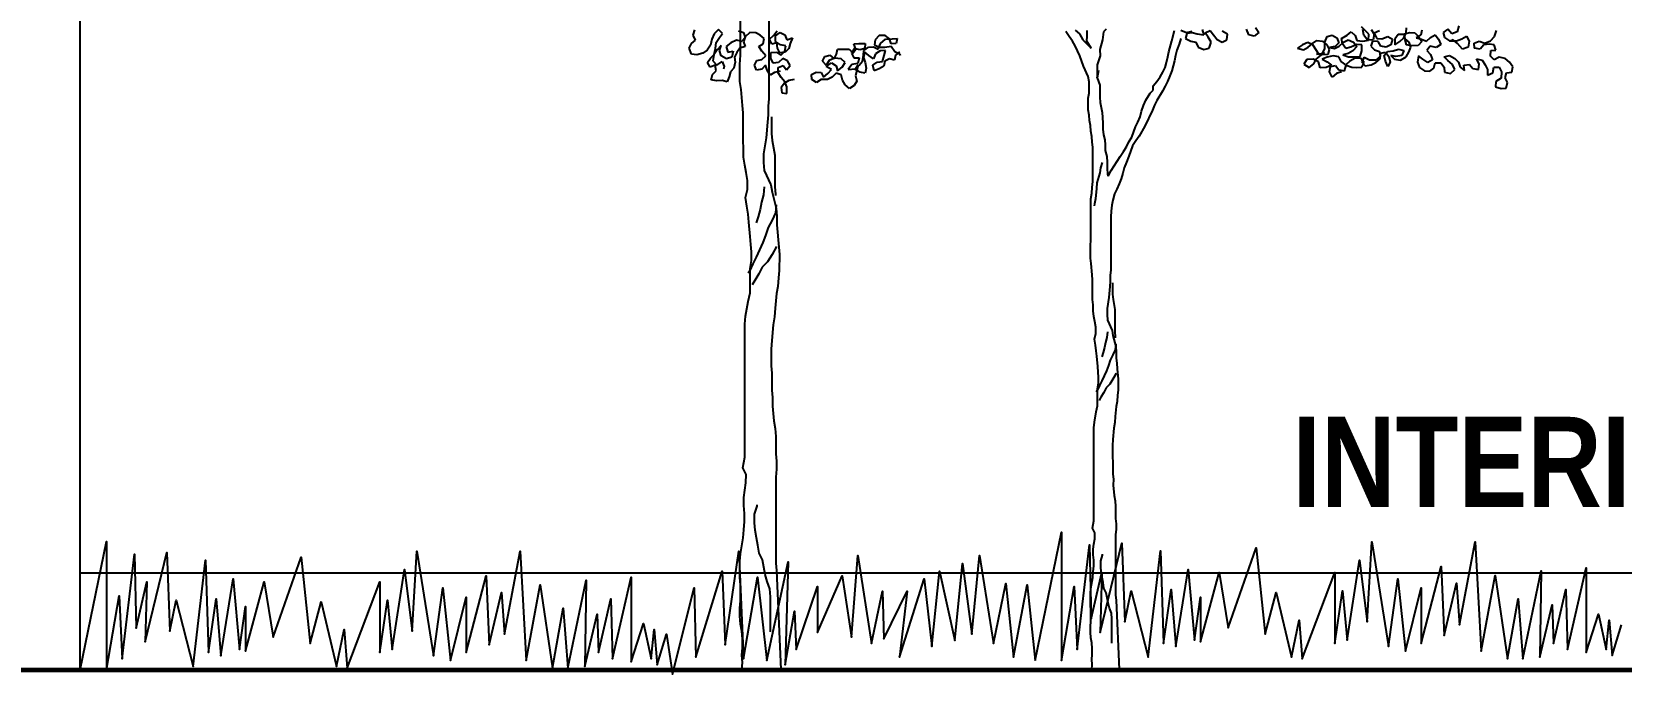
# Model space of a CAD drawing. Header units: millimetres. Extents: x -249630 to 95394, y -188036 to 109963.
# Drawn here: x -74576 to -71488, y 95542 to 96791 of the extents above; entities that cross this region are included whole.
import ezdxf

# ---------------------------------------------------------------- set-up
doc = ezdxf.new("R2010")
doc.units = ezdxf.units.MM
for name, color, linetype in [('05', 5, 'Continuous'), ('AHojas', 86, 'Continuous'), ('ATronco', 36, 'Continuous'), ('Layer5', 84, 'Continuous'), ('SUBTITULOS', 90, 'Continuous'), ('VEREDA', 1, 'Continuous')]:
    doc.layers.add(name, color=color, linetype=linetype)
doc.layers.add('MUROS', color=6, linetype='Continuous', lineweight=60)
doc.styles.add('SUBTITULOS(E)', font='swisscbi.ttf', dxfattribs={"oblique": 15, "height": 0.2})

# ---------------------------------------------------------------- blocks, each defined once
blk = doc.blocks.new('Arbol_01')
at = {"layer": 'AHojas'}
for p, q in [((-0.8854, 1.4094), (-0.8816, 1.4216)), ((-0.8797, 1.3988), (-0.8854, 1.4094)), ((-0.8389, 1.4127), (-0.8435, 1.401)), ((-0.8293, 1.4225), (-0.8389, 1.4127)), ((-0.8204, 1.4135), (-0.8293, 1.4225)), ((-0.8271, 1.4043), (-0.8204, 1.4135)), ((-0.7843, 1.4194), (-0.7736, 1.4153)), ((-0.7736, 1.4153), (-0.7694, 1.4044)), ((-0.7593, 1.4151), (-0.7697, 1.4058)), ((-0.7464, 1.4145), (-0.7593, 1.4151)), ((-0.7361, 1.4096), (-0.7464, 1.4145)), ((-0.7275, 1.402), (-0.7361, 1.4096)), ((-0.716, 1.401), (-0.7061, 1.4095)), ((-0.7061, 1.4095), (-0.6989, 1.4195)), ((-0.7026, 1.3954), (-0.7021, 1.4082)), ((-0.7021, 1.4082), (-0.6918, 1.4153)), ((-0.6918, 1.4153), (-0.6816, 1.4103)), ((-0.6816, 1.4103), (-0.6774, 1.3994)), ((-0.4722, 1.4085), (-0.4814, 1.3993)), ((-0.4588, 1.4085), (-0.4722, 1.4085)), ((-0.4495, 1.4013), (-0.4588, 1.4085)), ((0.198, 1.4208), (0.2103, 1.4156)), ((0.2113, 1.4136), (0.2082, 1.4022)), ((0.2103, 1.4156), (0.2227, 1.4187)), ((0.2227, 1.4146), (0.2113, 1.4136)), ((0.234, 1.4115), (0.2227, 1.4146)), ((0.2484, 1.4094), (0.234, 1.4115)), ((0.2453, 1.4218), (0.2484, 1.4094)), ((0.2515, 1.4146), (0.2628, 1.4197)), ((0.2587, 1.4053), (0.2515, 1.4146)), ((0.2628, 1.4197), (0.27, 1.4104)), ((0.27, 1.4104), (0.2783, 1.4001)), ((0.3009, 1.4114), (0.2896, 1.4186)), ((0.2999, 1.3991), (0.3009, 1.4114)), ((0.3483, 1.4103), (0.3432, 1.4227)), ((0.3606, 1.4072), (0.3483, 1.4103)), ((0.371, 1.4155), (0.3606, 1.4072)), ((0.3638, 1.4268), (0.371, 1.4155)), ((0.5227, 1.4067), (0.534, 1.4098)), ((0.534, 1.4098), (0.5443, 1.4036)), ((0.5546, 1.4025), (0.5669, 1.4097)), ((0.5669, 1.4097), (0.5762, 1.4169)), ((0.5762, 1.4169), (0.5844, 1.4087)), ((0.5844, 1.4087), (0.5886, 1.3974)), ((0.6153, 1.4118), (0.5989, 1.4282)), ((0.604, 1.4097), (0.602, 1.4221)), ((0.6122, 1.3984), (0.604, 1.4097)), ((0.6143, 1.3984), (0.6153, 1.4118)), ((0.6205, 1.422), (0.6267, 1.4117)), ((0.6267, 1.4117), (0.6246, 1.3994)), ((0.639, 1.4189), (0.6267, 1.4138)), ((0.6267, 1.4138), (0.6328, 1.4025)), ((0.6802, 1.4107), (0.673, 1.4004)), ((0.6936, 1.4107), (0.6802, 1.4107)), ((0.6926, 1.4034), (0.6977, 1.4148)), ((0.6956, 1.3993), (0.6936, 1.4107)), ((0.6946, 1.4127), (0.706, 1.4158)), ((0.6956, 1.4014), (0.6946, 1.4127)), ((0.6977, 1.4148), (0.6988, 1.4261)), ((0.706, 1.4158), (0.7173, 1.4148)), ((0.7173, 1.4148), (0.7255, 1.4065)), ((0.7307, 1.4096), (0.7204, 1.4034)), ((0.7327, 1.4209), (0.7307, 1.4096)), ((0.7523, 1.4044), (0.7626, 1.4106)), ((0.7626, 1.4106), (0.7698, 1.4003)), ((0.7904, 1.4229), (0.7801, 1.4157)), ((0.7801, 1.4157), (0.7832, 1.4044)), ((0.7997, 1.4126), (0.7904, 1.4229)), ((0.811, 1.4167), (0.7997, 1.4126)), ((0.8151, 1.4301), (0.811, 1.4167)), ((0.8944, 1.4064), (0.8985, 1.4197)), ((-0.8941, 1.381), (-0.8891, 1.3913)), ((-0.8891, 1.3913), (-0.8797, 1.3988)), ((-0.8469, 1.3874), (-0.8538, 1.376)), ((-0.8435, 1.401), (-0.8469, 1.3874)), ((-0.836, 1.3796), (-0.834, 1.3929)), ((-0.834, 1.3929), (-0.8271, 1.4043)), ((-0.8234, 1.3865), (-0.8316, 1.377)), ((-0.8266, 1.3752), (-0.8234, 1.3865)), ((-0.8017, 1.3926), (-0.8116, 1.3842)), ((-0.8116, 1.3842), (-0.8085, 1.3715)), ((-0.7888, 1.3981), (-0.8017, 1.3926)), ((-0.7761, 1.3952), (-0.7888, 1.3981)), ((-0.7696, 1.3841), (-0.7814, 1.3804)), ((-0.7694, 1.4044), (-0.7761, 1.3952)), ((-0.7697, 1.4058), (-0.7738, 1.395)), ((-0.7738, 1.395), (-0.7696, 1.3841)), ((-0.7396, 1.384), (-0.7298, 1.3901)), ((-0.7325, 1.3737), (-0.7396, 1.384)), ((-0.7298, 1.3901), (-0.7275, 1.402)), ((-0.7109, 1.3896), (-0.716, 1.401)), ((-0.6996, 1.3923), (-0.7109, 1.3896)), ((-0.6912, 1.3884), (-0.7026, 1.3954)), ((-0.6983, 1.3807), (-0.6996, 1.3923)), ((-0.6793, 1.3861), (-0.6912, 1.3884)), ((-0.6817, 1.3743), (-0.6793, 1.3861)), ((-0.6774, 1.3994), (-0.665, 1.4039)), ((-0.6701, 1.3914), (-0.6725, 1.3796)), ((-0.665, 1.4039), (-0.6701, 1.3914)), ((-0.5288, 1.3901), (-0.5175, 1.3911)), ((-0.5237, 1.3787), (-0.5288, 1.3901)), ((-0.5175, 1.3911), (-0.5031, 1.3911)), ((-0.5031, 1.3911), (-0.5041, 1.3797)), ((-0.4959, 1.3828), (-0.4845, 1.3838)), ((-0.4845, 1.3838), (-0.4743, 1.3787)), ((-0.4814, 1.3993), (-0.4825, 1.3879)), ((-0.4825, 1.3879), (-0.4722, 1.3828)), ((-0.4743, 1.3787), (-0.4691, 1.391)), ((-0.4691, 1.391), (-0.4578, 1.4003)), ((-0.4598, 1.3828), (-0.4454, 1.3848)), ((-0.4578, 1.4003), (-0.4433, 1.4013)), ((-0.4454, 1.39), (-0.4495, 1.4013)), ((-0.4341, 1.391), (-0.4454, 1.39)), ((-0.4454, 1.3848), (-0.4372, 1.3735)), ((-0.4433, 1.4013), (-0.432, 1.4023)), ((-0.432, 1.4023), (-0.4341, 1.391)), ((0.2082, 1.4022), (0.2196, 1.396)), ((0.2196, 1.396), (0.2309, 1.394)), ((0.2309, 1.394), (0.236, 1.3826)), ((0.2649, 1.3939), (0.2587, 1.4053)), ((0.2607, 1.3806), (0.2649, 1.3939)), ((0.2783, 1.4001), (0.2896, 1.3939)), ((0.2896, 1.3939), (0.2999, 1.3991)), ((0.4681, 1.3882), (0.4567, 1.381)), ((0.4794, 1.3933), (0.4681, 1.3882)), ((0.4907, 1.3882), (0.4794, 1.3933)), ((0.4804, 1.383), (0.4897, 1.3913)), ((0.4897, 1.3913), (0.5, 1.3974)), ((0.499, 1.3758), (0.4907, 1.3882)), ((0.5, 1.3974), (0.5124, 1.3964)), ((0.5124, 1.3964), (0.5216, 1.3882)), ((0.5175, 1.3943), (0.5227, 1.4067)), ((0.5175, 1.3799), (0.5175, 1.3943)), ((0.5216, 1.3882), (0.5268, 1.3779)), ((0.5401, 1.384), (0.5278, 1.382)), ((0.5391, 1.3799), (0.5494, 1.385)), ((0.5484, 1.3923), (0.5401, 1.384)), ((0.5443, 1.4036), (0.5484, 1.3923)), ((0.5494, 1.385), (0.5587, 1.3943)), ((0.5566, 1.3902), (0.5546, 1.4025)), ((0.5638, 1.3799), (0.5566, 1.3902)), ((0.5587, 1.3943), (0.569, 1.3994)), ((0.569, 1.3994), (0.5813, 1.3943)), ((0.5885, 1.3891), (0.5752, 1.383)), ((0.5885, 1.384), (0.5793, 1.3747)), ((0.5813, 1.3943), (0.5885, 1.384)), ((0.5999, 1.3881), (0.5885, 1.3891)), ((0.5886, 1.3974), (0.6019, 1.3963)), ((0.5999, 1.3747), (0.5999, 1.3881)), ((0.6019, 1.3963), (0.6143, 1.3984)), ((0.6246, 1.3994), (0.6122, 1.3984)), ((0.6236, 1.3963), (0.6194, 1.385)), ((0.6194, 1.385), (0.6277, 1.3767)), ((0.6359, 1.3953), (0.6236, 1.3963)), ((0.6328, 1.4025), (0.6442, 1.4014)), ((0.6421, 1.385), (0.6359, 1.3953)), ((0.6534, 1.3829), (0.6421, 1.385)), ((0.6442, 1.4014), (0.6576, 1.4066)), ((0.6637, 1.388), (0.6534, 1.3829)), ((0.6576, 1.4066), (0.6678, 1.4004)), ((0.6678, 1.4004), (0.6637, 1.388)), ((0.673, 1.4004), (0.673, 1.388)), ((0.673, 1.388), (0.6843, 1.3952)), ((0.6843, 1.3952), (0.6926, 1.4034)), ((0.7049, 1.3942), (0.6956, 1.4014)), ((0.6987, 1.388), (0.6956, 1.3993)), ((0.71, 1.3859), (0.6987, 1.388)), ((0.708, 1.3828), (0.7049, 1.3942)), ((0.7245, 1.3869), (0.71, 1.3859)), ((0.7204, 1.4034), (0.7317, 1.4003)), ((0.7327, 1.3952), (0.7245, 1.3869)), ((0.7255, 1.4065), (0.7327, 1.3952)), ((0.7317, 1.4003), (0.743, 1.3962)), ((0.743, 1.3962), (0.7523, 1.4044)), ((0.7512, 1.3849), (0.744, 1.3756)), ((0.7646, 1.3818), (0.7512, 1.3849)), ((0.7749, 1.389), (0.7646, 1.3818)), ((0.7698, 1.4003), (0.7749, 1.389)), ((0.7832, 1.4044), (0.7945, 1.3972)), ((0.7945, 1.3972), (0.8099, 1.3972)), ((0.8027, 1.3992), (0.7955, 1.3961)), ((0.812, 1.391), (0.8027, 1.3992)), ((0.8099, 1.3972), (0.8213, 1.4013)), ((0.8233, 1.3786), (0.812, 1.391)), ((0.8213, 1.4013), (0.8316, 1.4074)), ((0.8316, 1.4074), (0.8377, 1.3961)), ((0.8377, 1.3961), (0.8357, 1.3827)), ((0.8491, 1.392), (0.8604, 1.3961)), ((0.8501, 1.3807), (0.8491, 1.392)), ((0.8604, 1.3961), (0.8727, 1.392)), ((0.8707, 1.3878), (0.8624, 1.3786)), ((0.882, 1.3899), (0.8707, 1.3878)), ((0.8727, 1.392), (0.8851, 1.3971)), ((0.8933, 1.3878), (0.882, 1.3899)), ((0.8851, 1.3971), (0.8944, 1.4064)), ((0.8974, 1.3765), (0.8933, 1.3878)), ((-0.8892, 1.3673), (-0.8941, 1.381)), ((-0.8768, 1.3658), (-0.8892, 1.3673)), ((-0.8636, 1.3698), (-0.8768, 1.3658)), ((-0.8538, 1.376), (-0.8636, 1.3698)), ((-0.8465, 1.3583), (-0.8389, 1.3669)), ((-0.8394, 1.3661), (-0.8414, 1.3528)), ((-0.8316, 1.377), (-0.8394, 1.3661)), ((-0.8389, 1.3669), (-0.836, 1.3796)), ((-0.823, 1.3634), (-0.8266, 1.3752)), ((-0.811, 1.3573), (-0.823, 1.3634)), ((-0.7991, 1.361), (-0.811, 1.3573)), ((-0.8085, 1.3715), (-0.7963, 1.3737)), ((-0.7963, 1.3737), (-0.7991, 1.361)), ((-0.7882, 1.3712), (-0.7931, 1.361)), ((-0.7931, 1.361), (-0.7918, 1.3493)), ((-0.7814, 1.3804), (-0.7882, 1.3712)), ((-0.7326, 1.3557), (-0.7241, 1.3638)), ((-0.7241, 1.3638), (-0.7325, 1.3737)), ((-0.713, 1.3583), (-0.7124, 1.3712)), ((-0.7124, 1.3712), (-0.6999, 1.372)), ((-0.6999, 1.372), (-0.6907, 1.3653)), ((-0.6926, 1.3701), (-0.6983, 1.3807)), ((-0.681, 1.3715), (-0.6926, 1.3701)), ((-0.6907, 1.3653), (-0.6817, 1.3743)), ((-0.6725, 1.3796), (-0.681, 1.3715)), ((-0.5978, 1.352), (-0.5927, 1.3623)), ((-0.5927, 1.3623), (-0.5814, 1.3654)), ((-0.5814, 1.3654), (-0.5721, 1.3571)), ((-0.5721, 1.3571), (-0.5669, 1.3674)), ((-0.5669, 1.3674), (-0.5649, 1.3788)), ((-0.5649, 1.3788), (-0.5391, 1.3787)), ((-0.5391, 1.3787), (-0.5309, 1.3695)), ((-0.5268, 1.3798), (-0.534, 1.3695)), ((-0.534, 1.3695), (-0.5288, 1.3592)), ((-0.5309, 1.3695), (-0.5237, 1.3787)), ((-0.5288, 1.3592), (-0.5165, 1.3591)), ((-0.5154, 1.3767), (-0.5268, 1.3798)), ((-0.5165, 1.3591), (-0.5196, 1.3468)), ((-0.5041, 1.3797), (-0.5154, 1.3767)), ((-0.5093, 1.3519), (-0.5072, 1.3643)), ((-0.5072, 1.3643), (-0.5062, 1.3756)), ((-0.5041, 1.3715), (-0.5072, 1.3602)), ((-0.5072, 1.3602), (-0.5031, 1.3488)), ((-0.5062, 1.3756), (-0.4959, 1.3828)), ((-0.4949, 1.3643), (-0.5041, 1.3715)), ((-0.4846, 1.3571), (-0.4949, 1.3643)), ((-0.4804, 1.3684), (-0.4846, 1.3571)), ((-0.4701, 1.3746), (-0.4804, 1.3684)), ((-0.4722, 1.3828), (-0.4598, 1.3828)), ((-0.4578, 1.3756), (-0.4701, 1.3746)), ((-0.465, 1.3509), (-0.4609, 1.3642)), ((-0.4609, 1.3642), (-0.4578, 1.3756)), ((-0.4362, 1.3653), (-0.4382, 1.3539)), ((-0.4372, 1.3735), (-0.4269, 1.3683)), ((-0.4269, 1.3725), (-0.4362, 1.3653)), ((-0.4269, 1.3683), (-0.4259, 1.3642)), ((0.1856, 1.3642), (0.1835, 1.3528)), ((0.236, 1.3826), (0.2484, 1.3775)), ((0.2484, 1.3775), (0.2607, 1.3806)), ((0.4567, 1.381), (0.4701, 1.3769)), ((0.4701, 1.3769), (0.4804, 1.383)), ((0.4979, 1.3563), (0.5165, 1.3707)), ((0.4989, 1.3676), (0.5123, 1.3686)), ((0.5123, 1.3655), (0.4989, 1.3676)), ((0.5051, 1.3655), (0.499, 1.3758)), ((0.5165, 1.3707), (0.5051, 1.3655)), ((0.5226, 1.3604), (0.5113, 1.3562)), ((0.5123, 1.3686), (0.5175, 1.3799)), ((0.5237, 1.3665), (0.5123, 1.3655)), ((0.536, 1.3634), (0.5226, 1.3604)), ((0.5268, 1.3779), (0.5237, 1.3665)), ((0.5278, 1.382), (0.5391, 1.3799)), ((0.5484, 1.3614), (0.536, 1.3634)), ((0.5535, 1.3511), (0.5484, 1.3614)), ((0.569, 1.3686), (0.5576, 1.3655)), ((0.5576, 1.3655), (0.57, 1.3613)), ((0.5752, 1.383), (0.5638, 1.3799)), ((0.5793, 1.3747), (0.569, 1.3686)), ((0.57, 1.3613), (0.5823, 1.3613)), ((0.5823, 1.3613), (0.5957, 1.3624)), ((0.5957, 1.3624), (0.5999, 1.3747)), ((0.605, 1.3603), (0.5988, 1.35)), ((0.6163, 1.3541), (0.605, 1.3603)), ((0.6277, 1.3767), (0.639, 1.3736)), ((0.64, 1.3623), (0.6307, 1.3541)), ((0.639, 1.3736), (0.64, 1.3623)), ((0.64, 1.3572), (0.641, 1.3695)), ((0.641, 1.3695), (0.6524, 1.3716)), ((0.6493, 1.3644), (0.6565, 1.3736)), ((0.6524, 1.352), (0.6493, 1.3644)), ((0.6524, 1.3716), (0.6596, 1.3623)), ((0.6565, 1.3736), (0.6688, 1.3746)), ((0.6596, 1.3623), (0.6626, 1.3499)), ((0.6637, 1.3643), (0.6719, 1.3561)), ((0.675, 1.3623), (0.6637, 1.3643)), ((0.6688, 1.3746), (0.6812, 1.3787)), ((0.6884, 1.3643), (0.675, 1.3623)), ((0.6812, 1.3787), (0.6925, 1.3756)), ((0.6853, 1.354), (0.6977, 1.3612)), ((0.6925, 1.3756), (0.6884, 1.3643)), ((0.6977, 1.3612), (0.7039, 1.3715)), ((0.7039, 1.3715), (0.708, 1.3828)), ((0.7255, 1.3633), (0.7234, 1.3499)), ((0.7347, 1.356), (0.7255, 1.3633)), ((0.744, 1.3756), (0.7522, 1.3663)), ((0.7522, 1.3663), (0.7564, 1.355)), ((0.7821, 1.3611), (0.7945, 1.3642)), ((0.7903, 1.3529), (0.7821, 1.3611)), ((0.7945, 1.3642), (0.8058, 1.358)), ((0.8357, 1.3827), (0.8233, 1.3786)), ((0.8624, 1.3786), (0.8501, 1.3807)), ((0.8851, 1.3631), (0.8861, 1.3755)), ((0.8933, 1.3549), (0.8851, 1.3631)), ((0.8861, 1.3755), (0.8974, 1.3765)), ((0.9046, 1.361), (0.8933, 1.3549)), ((0.918, 1.3579), (0.9046, 1.361)), ((-0.8532, 1.3491), (-0.8465, 1.3583)), ((-0.8476, 1.3385), (-0.8532, 1.3491)), ((-0.8366, 1.3427), (-0.8476, 1.3385)), ((-0.8414, 1.3528), (-0.8329, 1.3429)), ((-0.8344, 1.3306), (-0.8366, 1.3427)), ((-0.8329, 1.3429), (-0.8207, 1.3512)), ((-0.8207, 1.3512), (-0.8165, 1.3402)), ((-0.8165, 1.3402), (-0.8179, 1.3339)), ((-0.7946, 1.3366), (-0.8022, 1.328)), ((-0.7918, 1.3493), (-0.7946, 1.3366)), ((-0.7489, 1.3427), (-0.7439, 1.3529)), ((-0.7447, 1.3317), (-0.7489, 1.3427)), ((-0.7439, 1.3529), (-0.7326, 1.3557)), ((-0.7248, 1.3426), (-0.7325, 1.334)), ((-0.7206, 1.3317), (-0.7248, 1.3426)), ((-0.7073, 1.3477), (-0.713, 1.3583)), ((-0.6957, 1.3491), (-0.7073, 1.3477)), ((-0.6966, 1.3376), (-0.6856, 1.3418)), ((-0.6966, 1.3256), (-0.6966, 1.3376)), ((-0.6858, 1.3575), (-0.6957, 1.3491)), ((-0.6755, 1.3526), (-0.6858, 1.3575)), ((-0.6856, 1.3418), (-0.6781, 1.3324)), ((-0.6781, 1.3324), (-0.6699, 1.3419)), ((-0.6699, 1.3419), (-0.6755, 1.3526)), ((-0.5896, 1.3427), (-0.5978, 1.352)), ((-0.5834, 1.353), (-0.5896, 1.3427)), ((-0.5896, 1.3397), (-0.5783, 1.3479)), ((-0.5783, 1.3335), (-0.5896, 1.3397)), ((-0.5711, 1.3582), (-0.5834, 1.353)), ((-0.5783, 1.3479), (-0.568, 1.3417)), ((-0.5567, 1.3571), (-0.5711, 1.3582)), ((-0.568, 1.3417), (-0.5649, 1.3304)), ((-0.5649, 1.3304), (-0.5546, 1.3386)), ((-0.5474, 1.3489), (-0.5567, 1.3571)), ((-0.5546, 1.3386), (-0.5474, 1.3489)), ((-0.533, 1.3447), (-0.5412, 1.3334)), ((-0.5412, 1.3334), (-0.5258, 1.3344)), ((-0.5196, 1.3468), (-0.533, 1.3447)), ((-0.5258, 1.3334), (-0.5186, 1.3437)), ((-0.5258, 1.3344), (-0.5165, 1.3427)), ((-0.5186, 1.3437), (-0.5248, 1.319)), ((-0.5165, 1.3427), (-0.5093, 1.3519)), ((-0.5031, 1.3488), (-0.5011, 1.3365)), ((-0.5011, 1.3365), (-0.5031, 1.3252)), ((-0.4866, 1.3426), (-0.4763, 1.3498)), ((-0.4836, 1.3303), (-0.4866, 1.3426)), ((-0.4722, 1.3344), (-0.4836, 1.3303)), ((-0.4763, 1.3498), (-0.465, 1.3509)), ((-0.4619, 1.3406), (-0.4722, 1.3344)), ((-0.4599, 1.3519), (-0.4619, 1.3406)), ((-0.4496, 1.357), (-0.4599, 1.3519)), ((-0.4382, 1.3539), (-0.4496, 1.357)), ((0.4773, 1.3553), (0.4711, 1.345)), ((0.4711, 1.345), (0.4824, 1.3377)), ((0.4917, 1.3563), (0.4773, 1.3553)), ((0.4824, 1.3377), (0.4927, 1.346)), ((0.503, 1.3501), (0.4917, 1.3563)), ((0.4927, 1.346), (0.4979, 1.3563)), ((0.5072, 1.3367), (0.503, 1.3501)), ((0.5205, 1.3377), (0.5072, 1.3367)), ((0.5113, 1.3562), (0.5226, 1.3501)), ((0.5319, 1.3428), (0.5205, 1.3377)), ((0.5226, 1.3501), (0.5319, 1.3428)), ((0.5277, 1.3284), (0.5298, 1.3398)), ((0.5298, 1.3398), (0.5411, 1.3418)), ((0.5411, 1.3418), (0.5483, 1.3325)), ((0.5638, 1.3438), (0.5535, 1.3511)), ((0.5607, 1.3305), (0.5648, 1.3428)), ((0.5731, 1.3521), (0.5638, 1.3438)), ((0.5648, 1.3428), (0.5772, 1.3387)), ((0.5844, 1.3582), (0.5731, 1.3521)), ((0.5772, 1.3387), (0.5885, 1.3376)), ((0.5968, 1.3582), (0.5844, 1.3582)), ((0.5885, 1.3376), (0.5998, 1.3387)), ((0.605, 1.349), (0.5968, 1.3582)), ((0.5988, 1.35), (0.607, 1.3417)), ((0.5998, 1.3387), (0.605, 1.349)), ((0.607, 1.3417), (0.6204, 1.3438)), ((0.6307, 1.3541), (0.6163, 1.3541)), ((0.6204, 1.3438), (0.6307, 1.3489)), ((0.6307, 1.3489), (0.64, 1.3572)), ((0.6575, 1.3396), (0.6524, 1.352)), ((0.6626, 1.3499), (0.6575, 1.3396)), ((0.6719, 1.3561), (0.6853, 1.354)), ((0.7234, 1.3499), (0.7275, 1.3375)), ((0.7275, 1.3375), (0.7388, 1.3303)), ((0.7461, 1.3488), (0.7347, 1.356)), ((0.7564, 1.355), (0.7461, 1.3488)), ((0.7502, 1.3293), (0.7594, 1.3365)), ((0.7594, 1.3365), (0.7625, 1.3478)), ((0.7625, 1.3478), (0.7749, 1.3478)), ((0.7749, 1.3478), (0.7821, 1.3385)), ((0.7821, 1.3385), (0.7831, 1.3272)), ((0.8006, 1.3447), (0.7903, 1.3529)), ((0.8058, 1.3333), (0.8006, 1.3447)), ((0.8058, 1.358), (0.814, 1.3498)), ((0.814, 1.3498), (0.8181, 1.3385)), ((0.8181, 1.3385), (0.8274, 1.3312)), ((0.8264, 1.3426), (0.8387, 1.3446)), ((0.8274, 1.3312), (0.8264, 1.3426)), ((0.8387, 1.3446), (0.8459, 1.3353)), ((0.8459, 1.3353), (0.8583, 1.3333)), ((0.8542, 1.357), (0.8665, 1.3539)), ((0.8603, 1.3456), (0.8542, 1.357)), ((0.8583, 1.3333), (0.8603, 1.3456)), ((0.8665, 1.3539), (0.8737, 1.3436)), ((0.8737, 1.3436), (0.8789, 1.3333)), ((0.8902, 1.326), (0.8923, 1.3384)), ((0.8923, 1.3384), (0.9046, 1.3384)), ((0.9046, 1.3384), (0.9098, 1.3281)), ((0.9273, 1.3497), (0.918, 1.3579)), ((0.9345, 1.3394), (0.9273, 1.3497)), ((0.9324, 1.327), (0.9345, 1.3394)), ((-0.8452, 1.3106), (-0.842, 1.3219)), ((-0.8334, 1.3083), (-0.8452, 1.3106)), ((-0.842, 1.3219), (-0.8344, 1.3306)), ((-0.8054, 1.3167), (-0.8095, 1.3059)), ((-0.8022, 1.328), (-0.8054, 1.3167)), ((-0.7325, 1.334), (-0.7447, 1.3317)), ((-0.7141, 1.3205), (-0.7206, 1.3317)), ((-0.7044, 1.3267), (-0.7141, 1.3205)), ((-0.6917, 1.3298), (-0.7044, 1.3267)), ((-0.6896, 1.3153), (-0.6966, 1.3256)), ((-0.682, 1.3059), (-0.6896, 1.3153)), ((-0.6608, 1.3112), (-0.673, 1.3089)), ((-0.6226, 1.3222), (-0.6123, 1.3273)), ((-0.6216, 1.3109), (-0.6226, 1.3222)), ((-0.6113, 1.3047), (-0.6216, 1.3109)), ((-0.6123, 1.3273), (-0.601, 1.3263)), ((-0.601, 1.3108), (-0.6113, 1.3047)), ((-0.601, 1.3263), (-0.5958, 1.316)), ((-0.5866, 1.3108), (-0.601, 1.3108)), ((-0.5958, 1.316), (-0.5865, 1.3242)), ((-0.5763, 1.316), (-0.5866, 1.3108)), ((-0.5865, 1.3242), (-0.5783, 1.3335)), ((-0.568, 1.3252), (-0.5763, 1.316)), ((-0.5567, 1.3211), (-0.568, 1.3252)), ((-0.5536, 1.3098), (-0.5567, 1.3211)), ((-0.5474, 1.2995), (-0.5536, 1.3098)), ((-0.5155, 1.3272), (-0.5258, 1.3334)), ((-0.5248, 1.319), (-0.5217, 1.3077)), ((-0.5031, 1.3252), (-0.5155, 1.3272)), ((0.5339, 1.3161), (0.5277, 1.3284)), ((0.5432, 1.3243), (0.5339, 1.3161)), ((0.5545, 1.3284), (0.5432, 1.3243)), ((0.5483, 1.3325), (0.5607, 1.3305)), ((0.7388, 1.3303), (0.7502, 1.3293)), ((0.7831, 1.3272), (0.7965, 1.3241)), ((0.7965, 1.3241), (0.8058, 1.3333)), ((0.8789, 1.3333), (0.8789, 1.3209)), ((0.8789, 1.3209), (0.8902, 1.326)), ((0.9087, 1.3137), (0.8974, 1.3065)), ((0.9098, 1.3281), (0.9087, 1.3137)), ((0.918, 1.3147), (0.9211, 1.326)), ((0.9231, 1.3044), (0.918, 1.3147)), ((0.9211, 1.326), (0.9324, 1.327)), ((-0.8208, 1.3091), (-0.8334, 1.3083)), ((-0.8095, 1.3059), (-0.8208, 1.3091)), ((-0.6827, 1.3028), (-0.6895, 1.2936)), ((-0.6895, 1.2936), (-0.6886, 1.2811)), ((-0.673, 1.3089), (-0.6827, 1.3028)), ((-0.6769, 1.2945), (-0.682, 1.3059)), ((-0.6772, 1.2802), (-0.6769, 1.2945)), ((-0.5382, 1.2912), (-0.5474, 1.2995)), ((-0.5279, 1.2974), (-0.5382, 1.2912)), ((-0.5217, 1.3077), (-0.5279, 1.2974)), ((0.8974, 1.3065), (0.8963, 1.2951)), ((0.8963, 1.2951), (0.9087, 1.291)), ((0.9087, 1.291), (0.92, 1.292)), ((0.92, 1.292), (0.9231, 1.3044)), ((-0.6886, 1.2811), (-0.6772, 1.2802))]:
    blk.add_line(p, q, dxfattribs=at)
at = {"layer": 'ATronco'}
for p, q in [((-0.0502, 1.4066), (-0.0574, 1.4179)), ((-0.0368, 1.421), (-0.0275, 1.4127)), ((-0.0275, 1.4127), (-0.0203, 1.3994)), ((-0.01, 1.4076), (-0.01, 1.4199)), ((0.026, 1.4168), (0.0239, 1.3993)), ((0.0322, 1.423), (0.026, 1.4168)), ((0.1774, 1.3971), (0.1836, 1.4198)), ((-0.043, 1.3963), (-0.0502, 1.4066)), ((-0.0368, 1.386), (-0.043, 1.3963)), ((-0.0266, 1.3633), (-0.0368, 1.386)), ((-0.0203, 1.3994), (-0.0018, 1.3808)), ((-0.0111, 1.3963), (-0.01, 1.4076)), ((-0.0018, 1.3808), (-0.0111, 1.3963)), ((0.0239, 1.3993), (0.0177, 1.3777)), ((0.1712, 1.3724), (0.1774, 1.3971)), ((0.1938, 1.3899), (0.1887, 1.3765)), ((0.198, 1.4022), (0.1938, 1.3899)), ((-0.0183, 1.3407), (-0.0266, 1.3633)), ((0.0188, 1.3633), (0.0115, 1.3437)), ((0.0177, 1.3777), (0.0188, 1.3633)), ((0.166, 1.3487), (0.1691, 1.3611)), ((0.1691, 1.3611), (0.1712, 1.3724)), ((0.1887, 1.3765), (0.1856, 1.3642)), ((-0.0081, 1.318), (-0.0183, 1.3407)), ((0.0115, 1.3437), (0.0115, 1.3149)), ((0.1577, 1.3271), (0.1629, 1.3374)), ((0.1629, 1.3374), (0.166, 1.3487)), ((0.1835, 1.3528), (0.1773, 1.3302)), ((-0.006, 1.3056), (-0.0081, 1.318)), ((0.0146, 1.3314), (0.0115, 1.3149)), ((0.0115, 1.3149), (0.0146, 1.3314)), ((0.0115, 1.3149), (0.0177, 1.2984)), ((0.1443, 1.3065), (0.1515, 1.3168)), ((0.1515, 1.3168), (0.1577, 1.3271)), ((0.1732, 1.3189), (0.168, 1.3065)), ((0.1773, 1.3302), (0.1732, 1.3189)), ((-0.006, 1.2809), (-0.006, 1.3056)), ((0.0177, 1.2984), (0.0176, 1.2716)), ((0.1299, 1.2808), (0.1361, 1.287)), ((0.1361, 1.2973), (0.1443, 1.3065)), ((0.1361, 1.287), (0.1361, 1.2973)), ((0.1567, 1.2849), (0.1443, 1.2643)), ((0.1628, 1.2962), (0.1567, 1.2849)), ((0.168, 1.3065), (0.1628, 1.2962)), ((-0.0081, 1.2696), (-0.006, 1.2809)), ((-0.0081, 1.2439), (-0.0081, 1.2696)), ((0.0176, 1.2716), (0.0187, 1.2603)), ((0.0187, 1.2603), (0.0228, 1.2377)), ((0.1144, 1.253), (0.1196, 1.2654)), ((0.1196, 1.2654), (0.1299, 1.2808)), ((0.1443, 1.2643), (0.1391, 1.254)), ((-0.0061, 1.2315), (-0.0081, 1.2439)), ((0.0228, 1.2377), (0.0238, 1.2263)), ((0.1072, 1.2283), (0.1103, 1.2407)), ((0.1103, 1.2407), (0.1144, 1.253)), ((0.135, 1.2427), (0.1175, 1.2077)), ((0.1391, 1.254), (0.135, 1.2427)), ((-0.0051, 1.2202), (-0.0061, 1.2315)), ((-0.003, 1.2088), (-0.0051, 1.2202)), ((0.0238, 1.2263), (0.0248, 1.214)), ((0.0248, 1.214), (0.0248, 1.2006)), ((0.0969, 1.2057), (0.102, 1.216)), ((0.102, 1.216), (0.1072, 1.2283)), ((-0.002, 1.1965), (-0.003, 1.2088)), ((0.0001, 1.1841), (-0.002, 1.1965)), ((0.0248, 1.2006), (0.0258, 1.1882)), ((0.0258, 1.1882), (0.0289, 1.1769)), ((0.0886, 1.183), (0.0969, 1.2057)), ((0.1175, 1.2077), (0.1051, 1.1851)), ((0.0011, 1.1718), (0.0001, 1.1841)), ((0.0021, 1.1604), (0.0011, 1.1718)), ((0.0289, 1.1769), (0.0299, 1.1656)), ((0.0299, 1.1656), (0.0299, 1.1532)), ((0.07, 1.1511), (0.0773, 1.1614)), ((0.0773, 1.1614), (0.0824, 1.1727)), ((0.0824, 1.1727), (0.0886, 1.183)), ((0.0906, 1.1635), (0.0824, 1.1408)), ((0.0979, 1.1748), (0.0906, 1.1635)), ((0.1051, 1.1851), (0.0979, 1.1748)), ((0.002, 1.0843), (0.0021, 1.1604)), ((0.0299, 1.1532), (0.033, 1.1398)), ((0.033, 1.1398), (0.034, 1.1275)), ((0.0566, 1.1295), (0.0628, 1.1398)), ((0.0628, 1.1398), (0.07, 1.1511)), ((0.0824, 1.1408), (0.0772, 1.1274)), ((0.0196, 1.1151), (0.0175, 1.1038)), ((0.0227, 1.1264), (0.0196, 1.1151)), ((0.034, 1.1275), (0.034, 1.1141)), ((0.034, 1.1141), (0.035, 1.1007)), ((0.0432, 1.1089), (0.0494, 1.1192)), ((0.0494, 1.1192), (0.0566, 1.1295)), ((0.0721, 1.1151), (0.069, 1.1027)), ((0.0772, 1.1274), (0.0721, 1.1151)), ((0.0175, 1.1038), (0.0113, 1.0812)), ((0.035, 1.1007), (0.036, 1.0966)), ((0.036, 1.0966), (0.0432, 1.1089)), ((0.0648, 1.0904), (0.0607, 1.079)), ((0.069, 1.1027), (0.0648, 1.0904)), ((-0.0001, 1.0585), (0.001, 1.0709)), ((0.001, 1.0709), (0.002, 1.0843)), ((0.0102, 1.0688), (0.0082, 1.0461)), ((0.0113, 1.0812), (0.0102, 1.0688)), ((0.0556, 1.0677), (0.0504, 1.0574)), ((0.0607, 1.079), (0.0556, 1.0677)), ((-0.0022, 0.9555), (-0.0021, 1.0462)), ((-0.0021, 1.0462), (-0.0001, 1.0585)), ((0.0082, 1.0461), (0.0061, 1.0348)), ((0.0463, 1.043), (0.0442, 1.0317)), ((0.0504, 1.0574), (0.0463, 1.043)), ((0.0061, 1.0348), (0.0051, 1.0307)), ((0.0431, 1.0183), (0.0421, 1.006)), ((0.0442, 1.0317), (0.0431, 1.0183)), ((0.0421, 1.006), (0.042, 0.8875)), ((-0.0033, 0.9411), (-0.0022, 0.9555)), ((-0.0033, 0.9144), (-0.0033, 0.9411)), ((-0.0012, 0.902), (-0.0033, 0.9144)), ((0.0008, 0.8773), (-0.0012, 0.902)), ((0.0018, 0.866), (0.0008, 0.8773)), ((0.0018, 0.8227), (0.0018, 0.866)), ((0.041, 0.8762), (0.0409, 0.8628)), ((0.042, 0.8875), (0.041, 0.8762)), ((0.0399, 0.8515), (0.0378, 0.8268)), ((0.0409, 0.8628), (0.0399, 0.8515)), ((0.0461, 0.8597), (0.0461, 0.834)), ((0.0028, 0.8104), (0.0018, 0.8227)), ((0.0378, 0.8268), (0.0337, 0.8021)), ((0.0461, 0.834), (0.0471, 0.8227)), ((0.0471, 0.8227), (0.0512, 0.8)), ((0.0028, 0.797), (0.0028, 0.8104)), ((0.0048, 0.7846), (0.0028, 0.797)), ((0.0337, 0.8021), (0.0337, 0.7887)), ((0.0512, 0.8), (0.0511, 0.7506)), ((0.0069, 0.7733), (0.0048, 0.7846)), ((0.0089, 0.7609), (0.0069, 0.7733)), ((0.0337, 0.7887), (0.0347, 0.7763)), ((0.0347, 0.7763), (0.045, 0.7537)), ((0.0058, 0.7342), (0.0089, 0.7465)), ((0.0089, 0.7465), (0.0089, 0.7609)), ((0.0347, 0.7506), (0.0336, 0.7382)), ((0.045, 0.7537), (0.047, 0.7424)), ((0.047, 0.7424), (0.0532, 0.7176)), ((0.0511, 0.7506), (0.0522, 0.7393)), ((0.0079, 0.7208), (0.0058, 0.7342)), ((0.0099, 0.7084), (0.0079, 0.7208)), ((0.0305, 0.7269), (0.0285, 0.7156)), ((0.0336, 0.7382), (0.0305, 0.7269)), ((0.0532, 0.7228), (0.0521, 0.7104)), ((0.0522, 0.7393), (0.0522, 0.7372)), ((0.0532, 0.7176), (0.0542, 0.7053)), ((0.0109, 0.6961), (0.0099, 0.7084)), ((0.013, 0.6734), (0.0109, 0.6961)), ((0.0254, 0.7043), (0.0223, 0.695)), ((0.0285, 0.7156), (0.0254, 0.7043)), ((0.047, 0.6991), (0.0408, 0.6878)), ((0.0521, 0.7104), (0.047, 0.6991)), ((0.0542, 0.7053), (0.0542, 0.6919)), ((0.0542, 0.6919), (0.0552, 0.6806)), ((0.014, 0.661), (0.013, 0.6734)), ((0.0367, 0.6754), (0.0325, 0.6641)), ((0.0408, 0.6878), (0.0367, 0.6754)), ((0.0552, 0.6806), (0.0562, 0.6682)), ((0.0562, 0.6682), (0.0583, 0.6456)), ((0.015, 0.6497), (0.014, 0.661)), ((0.015, 0.6363), (0.015, 0.6497)), ((0.0325, 0.6641), (0.0222, 0.6415)), ((0.0469, 0.6456), (0.0397, 0.6342)), ((0.0541, 0.6579), (0.0469, 0.6456)), ((0.0583, 0.6456), (0.0582, 0.6208)), ((0.0119, 0.6199), (0.0098, 0.6168)), ((0.0171, 0.6312), (0.0119, 0.6199)), ((0.0129, 0.624), (0.015, 0.6363)), ((0.0129, 0.5859), (0.0129, 0.624)), ((0.0222, 0.6415), (0.0171, 0.6312)), ((0.0315, 0.626), (0.0263, 0.6157)), ((0.0397, 0.6342), (0.0315, 0.626)), ((0.0582, 0.6208), (0.0572, 0.6095)), ((0.0201, 0.6054), (0.016, 0.5982)), ((0.0263, 0.6157), (0.0201, 0.6054)), ((0.0561, 0.5961), (0.0541, 0.5848)), ((0.0572, 0.6095), (0.0561, 0.5961)), ((0.0057, 0.5498), (0.0098, 0.5725)), ((0.0098, 0.5725), (0.0129, 0.5859)), ((0.0541, 0.5848), (0.052, 0.5622)), ((0.0046, 0.5375), (0.0057, 0.5498)), ((0.051, 0.5488), (0.0489, 0.5364)), ((0.052, 0.5622), (0.051, 0.5488)), ((0.0044, 0.3305), (0.0046, 0.5375)), ((0.0489, 0.5364), (0.0468, 0.5117)), ((0.0458, 0.4983), (0.0457, 0.4726)), ((0.0468, 0.5117), (0.0458, 0.4983)), ((0.0457, 0.4726), (0.0468, 0.4613)), ((0.0468, 0.4613), (0.0467, 0.4345)), ((0.0467, 0.4345), (0.0478, 0.4232)), ((0.0478, 0.4232), (0.0477, 0.4098)), ((0.0477, 0.4098), (0.0498, 0.3871)), ((0.0498, 0.3871), (0.0518, 0.3748)), ((0.0518, 0.3748), (0.0528, 0.3624)), ((0.0528, 0.3624), (0.0528, 0.3356)), ((0.0013, 0.3141), (0.0044, 0.3305)), ((0.0528, 0.3356), (0.0538, 0.3243)), ((0.0538, 0.3243), (0.0538, 0.3119)), ((0.0065, 0.3037), (0.0013, 0.3141)), ((0.0064, 0.2904), (0.0065, 0.3037)), ((0.0528, 0.2996), (0.0527, 0.1657)), ((0.0538, 0.3119), (0.0528, 0.2996)), ((0.0033, 0.2677), (0.0044, 0.279)), ((0.0044, 0.279), (0.0064, 0.2904)), ((0.0033, 0.2554), (0.0033, 0.2677)), ((0.0043, 0.243), (0.0033, 0.2554)), ((0.0198, 0.242), (0.0239, 0.2543)), ((0.0239, 0.2543), (0.0239, 0.2564)), ((0.0033, 0.2173), (0.0043, 0.2306)), ((0.0043, 0.2306), (0.0043, 0.243)), ((0.0198, 0.2286), (0.0198, 0.242)), ((0.0208, 0.2172), (0.0198, 0.2286)), ((-0.0019, 0.1802), (0.0022, 0.2049)), ((0.0022, 0.2049), (0.0033, 0.2173)), ((0.0228, 0.2049), (0.0208, 0.2172)), ((0.0249, 0.1936), (0.0228, 0.2049)), ((-0.0029, 0.1689), (-0.0019, 0.1802)), ((0.0269, 0.1812), (0.0249, 0.1936)), ((0.0321, 0.1709), (0.0269, 0.1812)), ((-0.003, 0.1431), (-0.0029, 0.1689)), ((0.0362, 0.1482), (0.0321, 0.1709)), ((0.0393, 0.1369), (0.0362, 0.1482)), ((0.0527, 0.1657), (0.0537, 0.1544)), ((0.0537, 0.1544), (0.0608, 0.0004)), ((-0.0019, 0.1318), (-0.003, 0.1431)), ((-0.002, 0.1071), (-0.0019, 0.1318)), ((0.0434, 0.1256), (0.0393, 0.1369)), ((0.0444, 0.1132), (0.0434, 0.1256)), ((-0.003, 0.0958), (-0.002, 0.1071)), ((0.0443, 0.0587), (0.0444, 0.1132)), ((-0.003, 0.0834), (-0.003, 0.0958)), ((-0.002, 0.071), (-0.003, 0.0834)), ((0.0001, 0.0597), (-0.002, 0.071)), ((0.0011, 0.0474), (0.0001, 0.0597)), ((0, 0.0227), (0.0011, 0.034)), ((0.0011, 0.034), (0.0011, 0.0474)), ((0.001, 0.0113), (0, 0.0227)), ((0, 0), (0.001, 0.0113)), ((0, 0), (0.0608, 0))]:
    blk.add_line(p, q, dxfattribs=at)

msp = doc.modelspace()

# ---------------------------------------------------------------- linework, layer by layer
at = {"layer": '05'}
msp.add_line((-74482.415, 95551.303), (-74482.415, 98988.803), dxfattribs=at)
at = {"layer": 'Layer5'}
for points in [[(-74482.415, 95551.303), (-74431.292, 95800.622), (-74431.292, 95551.303), (-74406.524, 95695.131), (-74400.532, 95572.414), (-74376.564, 95775.946), (-74373.568, 95632.276), (-74352.596, 95722.07), (-74355.592, 95605.338), (-74313.648, 95778.939), (-74307.657, 95626.29), (-74295.673, 95686.152), (-74262.717, 95557.448), (-74238.749, 95763.973), (-74232.758, 95584.386), (-74217.778, 95689.145), (-74208.79, 95578.4), (-74184.822, 95728.056), (-74172.838, 95590.372), (-74160.854, 95674.18), (-74160.854, 95587.379), (-74124.903, 95722.07), (-74106.927, 95614.317), (-74053, 95769.96), (-74035.024, 95602.345), (-74014.052, 95683.159), (-73984.093, 95557.448), (-73969.113, 95629.283), (-73963.121, 95554.455), (-73900.206, 95722.07), (-73900.206, 95584.386), (-73885.226, 95686.152), (-73876.238, 95590.372), (-73852.27, 95746.014), (-73837.29, 95626.29), (-73828.302, 95781.932), (-73795.347, 95578.4), (-73777.371, 95710.097), (-73762.391, 95569.421), (-73732.431, 95692.138), (-73732.431, 95584.386), (-73693.484, 95734.042), (-73687.492, 95599.352), (-73663.524, 95701.118), (-73657.533, 95620.304), (-73627.572, 95781.932), (-73615.589, 95569.421), (-73588.625, 95716.083), (-73564.657, 95554.455), (-73543.685, 95671.187), (-73534.698, 95554.455), (-73498.746, 95725.063), (-73501.742, 95557.448), (-73477.775, 95659.214), (-73474.778, 95584.386), (-73450.811, 95689.145), (-73447.815, 95572.414), (-73411.863, 95731.049), (-73411.863, 95566.428), (-73387.895, 95641.255), (-73372.916, 95572.414), (-73366.924, 95629.283), (-73360.932, 95560.441), (-73342.956, 95620.304), (-73330.972, 95542.482), (-73289.028, 95710.097), (-73286.033, 95575.407), (-73235.101, 95743.021), (-73229.109, 95599.352), (-73202.146, 95781.932), (-73193.158, 95572.414), (-73166.194, 95731.049), (-73148.218, 95569.421), (-73106.275, 95760.98), (-73112.267, 95560.441), (-73094.291, 95665.2), (-73091.295, 95590.372), (-73049.351, 95713.09), (-73049.351, 95623.297), (-73001.416, 95734.042), (-72983.44, 95614.317), (-72971.456, 95772.953), (-72944.493, 95602.345), (-72923.521, 95704.111), (-72920.525, 95611.324), (-72875.586, 95704.111), (-72890.565, 95575.407), (-72842.63, 95728.056), (-72827.65, 95596.359), (-72812.67, 95743.021), (-72782.71, 95608.331), (-72767.731, 95757.987), (-72749.755, 95620.304), (-72734.775, 95772.953), (-72707.812, 95602.345), (-72683.844, 95719.077), (-72668.864, 95575.407), (-72641.9, 95716.083), (-72626.92, 95569.421)], [(-72626.92, 95569.421), (-72575.798, 95818.739), (-72575.798, 95569.421), (-72551.029, 95713.249), (-72545.037, 95590.531), (-72521.069, 95794.063), (-72518.074, 95650.393), (-72497.102, 95740.187), (-72500.098, 95623.455), (-72458.154, 95797.056), (-72452.162, 95644.407), (-72440.178, 95704.27), (-72407.223, 95575.565), (-72383.255, 95782.09), (-72377.263, 95602.504), (-72362.283, 95707.263), (-72353.295, 95596.517), (-72329.328, 95746.173), (-72317.344, 95608.49), (-72305.36, 95692.297), (-72305.36, 95605.497), (-72269.408, 95740.187), (-72251.433, 95632.435), (-72197.505, 95788.077), (-72179.53, 95620.462), (-72158.558, 95701.276), (-72128.598, 95575.565), (-72113.618, 95647.4), (-72107.627, 95572.572), (-72044.711, 95740.187), (-72044.711, 95602.504), (-72029.731, 95704.27), (-72020.743, 95608.49), (-71996.776, 95764.132), (-71981.796, 95644.407), (-71972.808, 95800.049), (-71939.853, 95596.517), (-71921.876, 95728.214), (-71906.897, 95587.538), (-71876.937, 95710.256), (-71876.937, 95602.504), (-71837.989, 95752.159), (-71831.998, 95617.469), (-71808.03, 95719.235), (-71802.038, 95638.421), (-71772.078, 95800.049), (-71760.095, 95587.538), (-71733.131, 95734.201), (-71709.163, 95572.572), (-71688.191, 95689.304), (-71679.203, 95572.572), (-71643.252, 95743.18), (-71646.248, 95575.565), (-71622.28, 95677.331), (-71619.284, 95602.504), (-71595.316, 95707.263), (-71592.32, 95590.531), (-71556.369, 95749.166), (-71556.369, 95584.545), (-71532.401, 95659.373), (-71517.421, 95590.531), (-71511.429, 95647.4), (-71505.438, 95578.559), (-71487.461, 95638.421)]]:
    msp.add_lwpolyline(points, dxfattribs=at)
at = {"layer": 'MUROS'}
msp.add_lwpolyline([(-81262.213, 95551.303), (-67982.415, 95551.303)], dxfattribs=at)
at = {"layer": 'VEREDA'}
msp.add_lwpolyline([(-68357.415, 95738.803), (-74482.415, 95738.803)], dxfattribs=at)

# ---------------------------------------------------------------- block references
for p, xscale, yscale, zscale in [((-73196.564, 95551.303), 1250, 1250, 1250), ((-72516.569, 95551.303), 875, 875, 875)]:
    msp.add_blockref('Arbol_01', p, dxfattribs=dict(xscale=xscale, yscale=yscale, zscale=zscale))

# ---------------------------------------------------------------- texts
at = {"layer": 'SUBTITULOS', "linetype": 'ByBlock', "style": 'SUBTITULOS(E)'}
msp.add_text('INTERIOR GARDEN', height=175, dxfattribs=at).set_placement((-72126.953, 95867.828))

doc.saveas('drawing.dxf')
